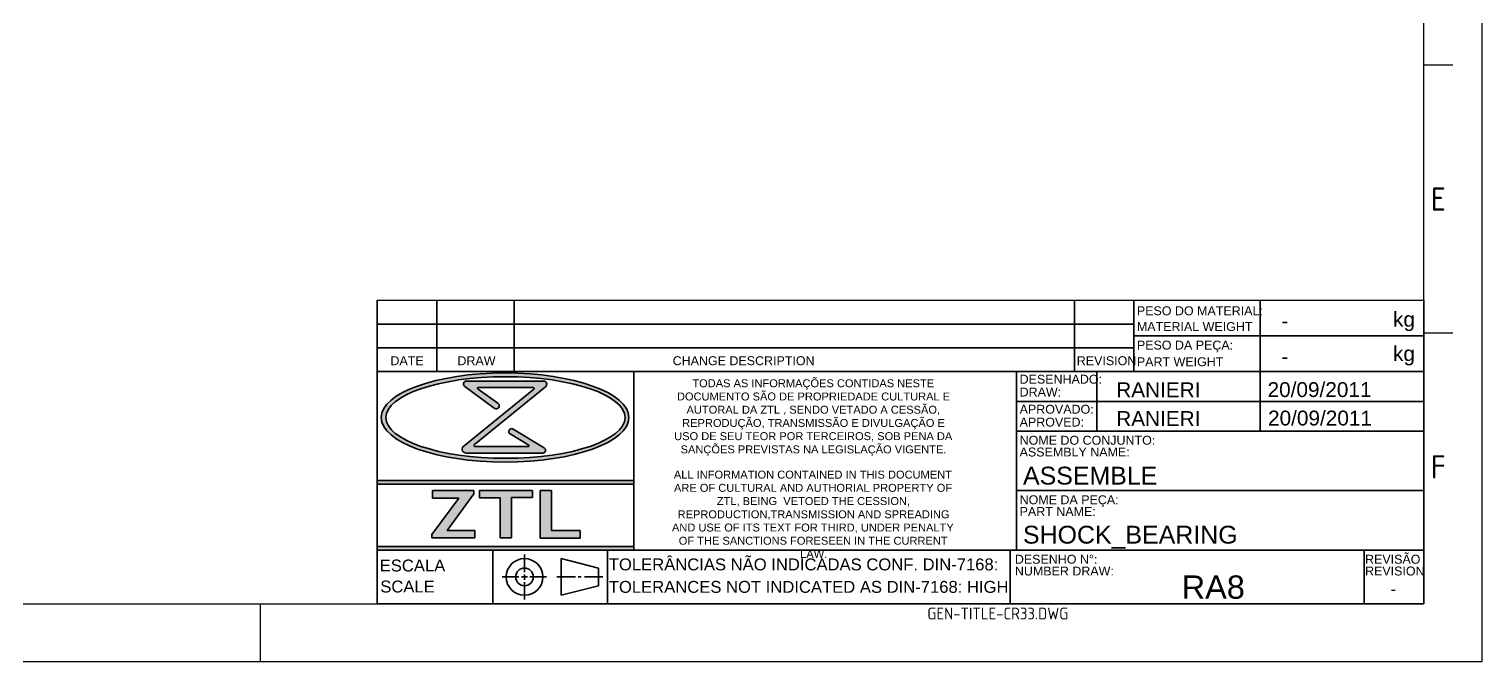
# Model space of a CAD drawing. Header units: millimetres. Extents: x 3180 to 3591, y 1531 to 1821.
# Drawn here: x 3346.8 to 3590.7, y 1530.8 to 1636.9 of the extents above; entities that cross this region are included whole.
import ezdxf
from ezdxf.enums import TextEntityAlignment as Align

# ---------------------------------------------------------------- set-up
doc = ezdxf.new("R2010")
doc.units = ezdxf.units.MM
doc.linetypes.add('ACAD_ISO02W100', pattern=[15, 12, -3])
doc.linetypes.add('ACAD_ISO05W100', pattern=[33, 24, -3, 0, -3, 0, -3])
doc.layers.add('AM_8', color=40, linetype='ACAD_ISO02W100', lineweight=35)
doc.layers.add('AM_BOR', color=2, linetype='ACAD_ISO05W100', lineweight=35)
doc.styles.add('ACISOTS', font='isocp.shx', dxfattribs={"height": 1})
doc.styles.get("Standard").update_dxf_attribs({"font": 'arial.ttf'})

# ---------------------------------------------------------------- blocks, each defined once
blk = doc.blocks.new('A3 ZTL')
for p, q in [((401.17, 9.78), (401.17, 280.82)), ((19.57, 9.78), (401.17, 9.78))]:
    blk.add_line(p, q)
at = {"layer": 'AM_BOR', "color": 135, "linetype": 'Continuous', "lineweight": 25}
for p, q in [((410.96, 290.61), (410.96, 0)), ((410.96, 0), (0, 0))]:
    blk.add_line(p, q, dxfattribs=at)
at = {"layer": 'AM_BOR', "color": 135, "lineweight": 25}
for p, q in [((406.07, 100.29), (401.17, 100.29)), ((406.07, 55.28), (401.17, 55.28)), ((205.48, 9.78), (205.48, 0))]:
    blk.add_line(p, q, dxfattribs=at)
at = {"layer": 'AM_BOR', "color": 135, "lineweight": 25, "style": 'ACISOTS'}
for s, p in [('E', (403.62, 77.79)), ('F', (403.62, 32.78))]:
    blk.add_text(s, height=3.91, dxfattribs=at).set_placement(p, align=Align.MIDDLE)

msp = doc.modelspace()

# ---------------------------------------------------------------- hatches: boundary and pattern name
at = {"linetype": 'Continuous'}
h = msp.add_hatch(color=0, dxfattribs=at)
h.paths.add_polyline_path([(3448.309, 1561.189), (3405.237, 1561.189), (3405.237, 1560.586), (3448.309, 1560.586)])
h.paths.add_polyline_path([(3448.309, 1550.111), (3405.237, 1550.111), (3405.237, 1549.508), (3448.309, 1549.508)])
at = {"layer": 'AM_8', "linetype": 'Continuous'}
h = msp.add_hatch(color=0, dxfattribs=at)
edge = h.paths.add_edge_path()
edge.add_ellipse((3426.697, 1571.758), major_axis=(20.78, 0), ratio=0.3599074, start_angle=191.45916, end_angle=452.8175)
edge.add_ellipse((3426.697, 1571.758), major_axis=(20.78, 0), ratio=0.3599074, start_angle=92.8175, end_angle=191.45916)
edge = h.paths.add_edge_path(flags=16)
edge.add_ellipse((3426.761, 1571.758), major_axis=(20.075, 0), ratio=0.3406642, start_angle=93.06698, end_angle=371.45916)
edge.add_ellipse((3426.761, 1571.758), major_axis=(20.075, 0), ratio=0.3406642, start_angle=11.45916, end_angle=93.06698)
h = msp.add_hatch(color=0, dxfattribs=at)
edge = h.paths.add_edge_path()
edge.add_line((3431.54, 1576.496), (3419.843, 1567.023))
edge.add_arc((3420.155, 1566.441), 0.661, 118.14094, 270)
edge.add_line((3420.155, 1565.78), (3433.019, 1565.78))
edge.add_arc((3433.002, 1566.267), 0.487, 271.96853, 418.91083)
edge.add_line((3433.253, 1566.684), (3428.045, 1569.825))
edge.add_arc((3427.798, 1569.42), 0.474, 58.66819, 238.80525)
edge.add_line((3427.553, 1569.015), (3430.664, 1567.13))
edge.add_arc((3430.595, 1567.033), 0.12, -90, 54.65447, ccw=False)
edge.add_line((3430.595, 1566.913), (3421.63, 1566.913))
edge.add_arc((3421.656, 1567.077), 0.166, 129.23635, 260.82262, ccw=False)
edge.add_line((3421.551, 1567.206), (3433.461, 1576.932))
edge.add_arc((3433.15, 1577.359), 0.528, 306.0702, 450)
edge.add_line((3433.15, 1577.887), (3420.235, 1577.887))
edge.add_arc((3420.215, 1577.376), 0.512, 87.72721, 233.74708)
edge.add_line((3419.912, 1576.963), (3424.873, 1573.325))
edge.add_arc((3425.193, 1573.742), 0.526, 232.47139, 414.7334)
edge.add_line((3425.497, 1574.171), (3422.154, 1576.535))
edge.add_arc((3422.221, 1576.662), 0.144, 90, 242.52347, ccw=False)
edge.add_line((3422.221, 1576.806), (3431.457, 1576.806))
edge.add_arc((3431.429, 1576.633), 0.175, -50.99642, 80.76554, ccw=False)
for points in [[(3414.419, 1552.155), (3414.419, 1551.557), (3421.6, 1551.557), (3421.6, 1552.819), (3416.946, 1552.819), (3421.467, 1558.934), (3421.467, 1559.532), (3414.486, 1559.532), (3414.486, 1558.203), (3418.907, 1558.203)], [(3422.398, 1558.269), (3425.856, 1558.269), (3425.856, 1551.557), (3427.751, 1551.557), (3427.751, 1558.336), (3431.308, 1558.336), (3431.308, 1559.532), (3422.398, 1559.532)], [(3439.287, 1551.524), (3439.287, 1552.819), (3434.466, 1552.819), (3434.466, 1559.532), (3432.604, 1559.532), (3432.604, 1551.524)]]:
    msp.add_hatch(color=0, dxfattribs=at).paths.add_polyline_path(points)

# ---------------------------------------------------------------- linework, layer by layer
at = {"linetype": 'Continuous'}
msp.add_line((3405.237, 1591.434), (3580.929, 1591.434), dxfattribs=at)
at = {"layer": 'AM_8', "color": 0, "linetype": 'Continuous'}
for p, q in [((3405.237, 1591.434), (3405.237, 1540.524)), ((3415.22, 1591.434), (3415.22, 1579.455)), ((3428.197, 1591.434), (3428.197, 1579.455)), ((3522.28, 1591.434), (3522.28, 1579.455)), ((3532.263, 1579.455), (3532.263, 1591.434)), ((3553.478, 1591.434), (3553.478, 1585.445)), ((3580.929, 1540.524), (3580.929, 1591.434)), ((3532.263, 1587.441), (3405.237, 1587.441)), ((3405.237, 1583.448), (3532.263, 1583.448)), ((3532.263, 1585.445), (3580.929, 1585.445)), ((3553.478, 1585.445), (3553.478, 1579.455)), ((3405.237, 1579.455), (3511.052, 1579.455)), ((3448.309, 1579.455), (3448.309, 1549.508)), ((3511.052, 1579.455), (3580.929, 1579.455)), ((3512.576, 1579.455), (3512.576, 1560.489)), ((3526.026, 1579.455), (3526.026, 1569.473)), ((3553.478, 1579.455), (3553.478, 1569.473)), ((3420.235, 1577.887), (3433.15, 1577.887)), ((3512.576, 1574.464), (3580.929, 1574.464)), ((3512.576, 1569.473), (3580.929, 1569.473)), ((3405.237, 1561.189), (3448.309, 1561.189)), ((3448.309, 1560.586), (3405.237, 1560.586)), ((3414.486, 1558.203), (3414.486, 1559.532)), ((3414.486, 1559.532), (3421.467, 1559.532)), ((3421.467, 1558.934), (3416.946, 1552.819)), ((3421.467, 1559.532), (3421.467, 1558.934)), ((3422.398, 1558.269), (3422.398, 1559.532)), ((3422.398, 1559.532), (3431.308, 1559.532)), ((3431.308, 1559.532), (3431.308, 1558.336)), ((3432.604, 1551.524), (3432.604, 1559.532)), ((3432.604, 1559.532), (3434.466, 1559.532)), ((3434.466, 1559.532), (3434.466, 1552.819)), ((3512.576, 1560.489), (3512.576, 1549.508)), ((3512.576, 1559.49), (3580.929, 1559.49)), ((3414.419, 1552.155), (3418.907, 1558.203)), ((3418.907, 1558.203), (3414.486, 1558.203)), ((3425.856, 1558.269), (3422.398, 1558.269)), ((3425.856, 1551.557), (3425.856, 1558.269)), ((3427.751, 1558.336), (3427.751, 1551.557)), ((3431.308, 1558.336), (3427.751, 1558.336)), ((3414.419, 1551.557), (3414.419, 1552.155)), ((3421.6, 1551.557), (3414.419, 1551.557)), ((3416.946, 1552.819), (3421.6, 1552.819)), ((3421.6, 1552.819), (3421.6, 1551.557)), ((3427.751, 1551.557), (3425.856, 1551.557)), ((3439.287, 1551.524), (3432.604, 1551.524)), ((3434.466, 1552.819), (3439.287, 1552.819)), ((3439.287, 1552.819), (3439.287, 1551.524)), ((3405.237, 1550.111), (3448.309, 1550.111)), ((3405.237, 1549.508), (3433.674, 1549.508)), ((3511.052, 1549.508), (3405.237, 1549.508)), ((3449.522, 1549.508), (3405.237, 1549.508)), ((3424.638, 1549.508), (3424.638, 1540.524)), ((3443.861, 1549.508), (3443.861, 1540.524)), ((3511.052, 1549.508), (3570.947, 1549.508)), ((3511.468, 1540.524), (3511.468, 1549.508)), ((3580.929, 1549.508), (3570.947, 1549.508)), ((3570.947, 1549.508), (3570.947, 1540.524)), ((3429.957, 1548.788), (3429.957, 1545.825)), ((3442.367, 1546.497), (3436.087, 1548.089)), ((3436.087, 1548.089), (3436.087, 1541.943)), ((3442.367, 1546.497), (3442.367, 1543.535)), ((3426.203, 1545.016), (3429.022, 1545.016)), ((3429.449, 1545.016), (3430.441, 1545.016)), ((3429.957, 1545.413), (3429.957, 1544.529)), ((3429.957, 1544.132), (3429.957, 1541.244)), ((3430.822, 1545.016), (3433.623, 1545.016)), ((3435.403, 1545.016), (3438.49, 1545.016)), ((3438.966, 1545.016), (3439.463, 1545.016)), ((3440.038, 1545.016), (3443.095, 1545.016)), ((3442.367, 1543.535), (3436.087, 1541.943)), ((3405.237, 1540.524), (3580.929, 1540.524))]:
    msp.add_line(p, q, dxfattribs=at)
msp.add_lwpolyline([(3420.235, 1577.887), (3433.15, 1577.887, -0.7260746), (3433.461, 1576.932), (3421.551, 1567.206, 0.646844), (3421.63, 1566.913), (3430.595, 1566.913, 0.7309147), (3430.664, 1567.13), (3427.553, 1569.015, -1.0011968), (3428.045, 1569.825), (3433.253, 1566.684, -0.7463434), (3433.019, 1565.78), (3420.155, 1565.78, -0.7802957), (3419.843, 1567.023), (3431.54, 1576.496, 0.6479319), (3431.457, 1576.806), (3422.221, 1576.806, 0.7849705), (3422.154, 1576.535), (3425.497, 1574.171, -1.0199372), (3424.873, 1573.325), (3419.912, 1576.963, -0.7400952), (3420.235, 1577.887, -0.2577936)], format="xyb", dxfattribs=at)
for radius in [3.073, 1.481]:
    msp.add_circle((3429.957, 1545.016), radius, dxfattribs=at)
for centre, major_axis, ratio in [((3426.697, 1571.758), (-20.78, 0), 0.3599074), ((3426.761, 1571.758), (-20.075, 0), 0.3406642)]:
    msp.add_ellipse(centre, major_axis=major_axis, ratio=ratio, dxfattribs=at)

# ---------------------------------------------------------------- block references
at = {"linetype": 'ByBlock', "lineweight": 0, "xscale": 0.9982500000000003, "yscale": 0.9982500000000003, "zscale": 0.9982500000000003}
msp.add_blockref('A3 ZTL', (3180.457, 1530.756), dxfattribs=at)

# ---------------------------------------------------------------- texts
at = {"color": 0, "linetype": 'Continuous', "char_height": 1.331, "attachment_point": 1}
for s, insert in [('\\pi3.9131;TODAS AS INFORMAÇÕES CONTIDAS NESTE \\P\\pi1.3278;DOCUMENTO SÃO DE PROPRIEDADE CULTURAL E \\P\\pi2.9407;AUTORAL DA ZTL , SENDO VETADO A CESSÃO, \\P\\pi2.2067;REPRODUÇÃO, TRANSMISSÃO E DIVULGAÇÃO E \\P\\pi0.86388;USO DE SEU TEOR POR TERCEIROS, SOB PENA DA \\P\\pi1.9457;SANÇÕES PREVISTAS NA LEGISLAÇÃO VIGENTE.', (3454.217, 1578.173)), ('\\pi0.81395;ALL INFORMATION CONTAINED IN THIS DOCUMENT \\P\\pi0.83574;ARE OF CULTURAL AND AUTHORIAL PROPERTY OF \\P\\pi8.0228;ZTL, BEING  VETOED THE CESSION, \\P\\pi1.4418;REPRODUCTION,TRANSMISSION AND SPREADING \\P\\pi0.49164;AND USE OF ITS TEXT FOR THIRD, UNDER PENALTY \\P\\pi1.6333;OF THE SANCTIONS FORESEEN IN THE CURRENT \\P\\pi22.018;LAW.', (3454.217, 1562.846))]:
    msp.add_mtext_dynamic_manual_height_columns(s, width=48.28462, gutter_width=12.5, heights=[0], dxfattribs=dict(at, insert=insert))
at = {"layer": 'AM_8', "color": 0, "linetype": 'Continuous'}
for s, height, p in [('PESO DO MATERIAL:', 1.49737, (3532.765, 1588.917)), ('kg', 2.4956, (3575.771, 1587.003)), ('MATERIAL WEIGHT', 1.49737, (3532.765, 1586.265)), ('PESO DA PEÇA:', 1.49737, (3532.765, 1583.162)), ('kg', 2.4956, (3575.771, 1581.245)), ('DATE', 1.4974, (3407.449, 1580.543)), ('DRAW', 1.4974, (3418.698, 1580.543)), ('CHANGE DESCRIPTION', 1.49737, (3454.828, 1580.543)), ('REVISION', 1.4974, (3522.675, 1580.543)), ('PART WEIGHT', 1.49737, (3532.765, 1580.368)), ('DESENHADO:', 1.4974, (3513.079, 1577.44)), ('DRAW:', 1.4974, (3513.079, 1575.286)), ('APROVADO:', 1.4974, (3513.079, 1572.397)), ('APROVED:', 1.4974, (3513.079, 1570.243)), ('NOME DO CONJUNTO:', 1.49737, (3513.079, 1567.196)), ('ASSEMBLY NAME:', 1.49737, (3513.079, 1565.224)), ('NOME DA PEÇA:', 1.49737, (3513.079, 1557.214)), ('PART NAME:', 1.4974, (3513.079, 1555.242)), ('REVISÃO', 1.4974, (3571.072, 1547.231)), ('ESCALA', 1.9965, (3405.644, 1545.932)), ('TOLERÂNCIAS NÃO INDICADAS CONF. DIN-7168:', 1.9965, (3444.109, 1546.118)), ('DESENHO N%%d:', 1.49737, (3512.282, 1547.231)), ('NUMBER DRAW:', 1.49737, (3512.282, 1545.259)), ('REVISION', 1.4974, (3571.072, 1545.259)), ('SCALE', 1.9965, (3405.738, 1542.404)), ('TOLERANCES NOT INDICATED AS DIN-7168: HIGH', 1.9965, (3444.109, 1542.35))]:
    msp.add_text(s, height=height, dxfattribs=at).set_placement(p)
for p in [(3557.033, 1587.967), (3557.033, 1582.028)]:
    msp.add_attdef('-', text='', height=2.496, dxfattribs=at).set_placement(p, align=Align.MIDDLE_LEFT)
for tag, p, height in [('RANIERI', (3529.299, 1575.168), 2.496), ('20/09/2011', (3554.705, 1575.197), 2.496), ('RANIERI', (3529.297, 1570.338), 2.496), ('20/09/2011', (3554.785, 1570.421), 2.496), ('ASSEMBLE', (3513.643, 1560.513), 2.995), ('SHOCK_BEARING', (3513.643, 1550.606), 2.995), ('RA8', (3540.289, 1541.359), 3.904)]:
    msp.add_attdef(tag, p, '', height=height, dxfattribs=at)
msp.add_attdef('-', text='', height=1.952, dxfattribs=at).set_placement((3575.797, 1543.009), align=Align.MIDDLE_CENTER)
at = {"layer": 'AM_8', "color": 0, "linetype": 'Continuous', "style": 'ACISOTS'}
msp.add_attdef('GEN-TITLE-CR33.DWG', (3497.579, 1537.874), '', height=1.997, dxfattribs=at)

doc.saveas('drawing.dxf')
